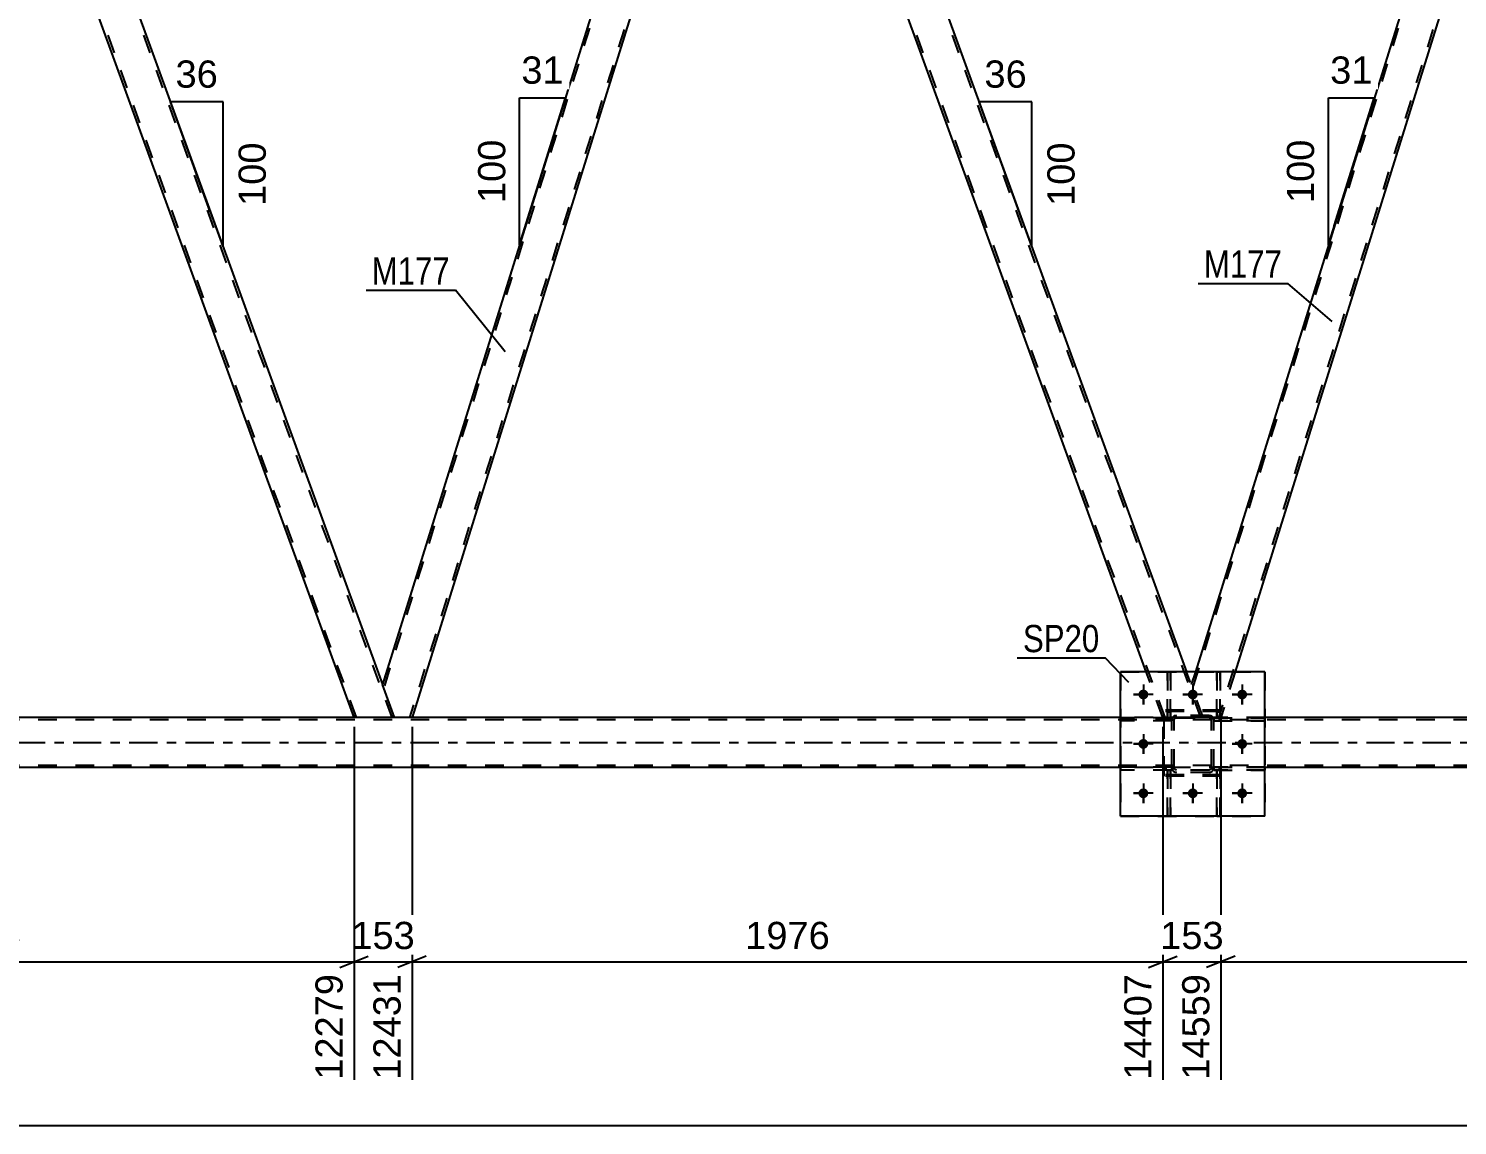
# Model space of a CAD drawing. Header units: millimetres. Extents: x -94 to 747, y -294 to 300.
# Drawn here: x 450.7 to 601, y -40.3 to 75.2 of the extents above; entities that cross this region are included whole.
import ezdxf

# ---------------------------------------------------------------- set-up
doc = ezdxf.new("R2010")
doc.units = ezdxf.units.MM
doc.linetypes.add('DXK_LINE_DOT2', pattern=[3.9198, 1.9599, -1.9599])
doc.linetypes.add('DXK_LINE_DOT3', pattern=[5.9187, 2.979, -0.9799, 0.9799, -0.9799])
doc.styles.add('Arial', font='ARIAL.TTF', dxfattribs={"height": 0.2})
doc.styles.add('Arial Narrow', font='ARIALN.TTF', dxfattribs={"height": 0.2})

# ---------------------------------------------------------------- blocks, each defined once
blk = doc.blocks.new('Part-200058970-4030 - 4020')
at = {"color": 7, "linetype": 'DXK_LINE_DOT2'}
for p, q in [((576.06, -2.9), (575.74, -2.9)), ((575.74, -2.9), (575.74, -7.74)), ((576.06, -7.74), (576.06, -2.9)), ((575.74, -3.5), (576.06, -3.5)), ((575.74, -7.74), (576.06, -7.74))]:
    blk.add_line(p, q, dxfattribs=at)
blk = doc.blocks.new('Part-200058970-4026 - 4020')
at = {"color": 7, "linetype": 'DXK_LINE_DOT2'}
for p, q in [((575.74, -7.74), (575.74, -2.9)), ((575.74, -2.9), (576.06, -2.9)), ((576.06, -2.9), (576.06, -7.74)), ((575.74, -3.5), (576.06, -3.5)), ((576.06, -7.74), (575.74, -7.74))]:
    blk.add_line(p, q, dxfattribs=at)
blk = doc.blocks.new('Part-200058970-4027 - 4020')
at = {"color": 7, "linetype": 'DXK_LINE_DOT2'}
for p, q in [((570.99, 2.38), (571.03, 2.57)), ((571.03, 2.57), (570.99, 2.38)), ((570.99, -2.66), (570.99, 2.38)), ((571.23, 2.38), (571.25, 2.47)), ((571.23, -2.66), (571.23, 2.38)), ((571.25, 2.47), (571.3, 2.55)), ((571.29, 2.83), (571.47, 2.86)), ((571.47, 2.86), (571.29, 2.83)), ((571.3, 2.55), (571.38, 2.6)), ((571.38, 2.6), (571.47, 2.62)), ((574.91, 2.86), (571.47, 2.86)), ((571.47, 2.62), (574.91, 2.62)), ((574.91, 2.86), (575.09, 2.83)), ((575.09, 2.83), (574.91, 2.86)), ((574.91, 2.62), (575, 2.6)), ((575, 2.6), (575.08, 2.55)), ((575.08, 2.55), (575.13, 2.47)), ((575.13, 2.47), (575.15, 2.38)), ((575.15, -2.66), (575.15, 2.38)), ((575.35, 2.57), (575.39, 2.38)), ((575.39, 2.38), (575.35, 2.57)), ((575.39, -2.66), (575.39, 2.38)), ((571.03, -2.84), (570.99, -2.66)), ((570.99, -2.66), (571.03, -2.84)), ((571.25, -2.75), (571.23, -2.66)), ((571.3, -2.83), (571.25, -2.75)), ((571.38, -2.88), (571.3, -2.83)), ((571.47, -2.9), (571.38, -2.88)), ((574.91, -2.9), (571.47, -2.9)), ((575, -2.88), (574.91, -2.9)), ((575.08, -2.83), (575, -2.88)), ((575.13, -2.75), (575.08, -2.83)), ((575.15, -2.66), (575.13, -2.75)), ((575.39, -2.66), (575.35, -2.84)), ((575.35, -2.84), (575.39, -2.66)), ((571.47, -3.14), (571.29, -3.1)), ((571.29, -3.1), (571.47, -3.14)), ((574.91, -3.14), (571.47, -3.14)), ((575.09, -3.1), (574.91, -3.14)), ((574.91, -3.14), (575.09, -3.1))]:
    blk.add_line(p, q, dxfattribs=at)
at = {"color": 7, "linetype": 'DXK_LINE_DOT3'}
blk.add_line((573.19, -0.14), (573.19, -0.14), dxfattribs=at)
at = {"color": 7, "linetype": 'DXK_LINE_DOT2'}
for centre, start, end in [((571.47, 2.38), 112.4999, 157.4999), ((571.47, 2.38), 112.4999, 157.4999), ((574.91, 2.38), 22.4999, 67.4999), ((574.91, 2.38), 22.4999, 67.4999), ((571.47, -2.66), 202.4999, 247.4999), ((571.47, -2.66), 202.4999, 247.4999), ((574.91, -2.66), 292.4999, 337.4999), ((574.91, -2.66), 292.4999, 337.4999)]:
    blk.add_arc(centre, 0.48, start, end, dxfattribs=at)
blk = doc.blocks.new('Part-200058970-4092 - 4020')
at = {"color": 7, "linetype": 'DXK_LINE_DOT2'}
for p, q in [((570.86, -2.9), (570.54, -2.9)), ((570.54, -2.9), (570.54, -7.74)), ((570.86, -7.74), (570.86, -2.9)), ((570.54, -3.5), (570.86, -3.5)), ((570.54, -7.74), (570.86, -7.74))]:
    blk.add_line(p, q, dxfattribs=at)
blk = doc.blocks.new('Part-200058970-4028 - 4020')
at = {"color": 7, "linetype": 'DXK_LINE_DOT2'}
for p, q in [((576.19, 3.26), (570.19, 3.26)), ((570.19, -3.54), (570.19, 3.26)), ((576.19, -3.54), (576.19, 3.26)), ((576.19, -3.54), (570.19, -3.54))]:
    blk.add_line(p, q, dxfattribs=at)
blk = doc.blocks.new('Part-200058970-4033 - 4020')
at = {"color": 7, "linetype": 'DXK_LINE_DOT2'}
for p, q in [((570.99, -2.58), (565.59, -2.58)), ((565.59, -2.58), (565.59, -2.9)), ((570.99, -2.9), (565.59, -2.9)), ((570.39, -2.9), (570.39, -2.58)), ((570.99, -2.9), (570.99, -2.58))]:
    blk.add_line(p, q, dxfattribs=at)
blk = doc.blocks.new('Part-200058970-4034 - 4020')
at = {"color": 7, "linetype": 'DXK_LINE_DOT2'}
for p, q in [((570.99, -2.58), (565.59, -2.58)), ((565.59, -2.9), (565.59, -2.58)), ((570.99, -2.9), (565.59, -2.9)), ((570.39, -2.9), (570.39, -2.58)), ((570.99, -2.58), (570.99, -2.9))]:
    blk.add_line(p, q, dxfattribs=at)
blk = doc.blocks.new('Part-200058970-4044 - 4020')
at = {"color": 7, "linetype": 'DXK_LINE_DOT2'}
for p, q in [((565.59, 7.46), (580.79, 7.46)), ((565.59, 7.46), (565.59, -7.74)), ((580.79, 7.46), (580.79, -7.74)), ((565.59, -7.74), (580.79, -7.74))]:
    blk.add_line(p, q, dxfattribs=at)
blk = doc.blocks.new('Part-200058970-4049 - 4020')
at = {"color": 2, "linetype": 'Continuous'}
for p, q in [((580.79, 7.46), (565.59, 7.46)), ((565.59, -7.74), (565.59, 7.46)), ((580.79, -7.74), (580.79, 7.46)), ((580.79, -7.74), (565.59, -7.74))]:
    blk.add_line(p, q, dxfattribs=at)
blk = doc.blocks.new('Bolt-200058970-4119 - 4020')
at = {"color": 1, "linetype": 'Continuous'}
for p, q in [((567.99, 6.1), (567.99, 5.41)), ((573.19, 6.1), (573.19, 5.41)), ((578.39, 6.1), (578.39, 5.41)), ((566.95, 5.06), (567.64, 5.06)), ((567.99, 4.02), (567.99, 4.72)), ((569.03, 5.06), (568.34, 5.06)), ((572.15, 5.06), (572.84, 5.06)), ((573.19, 4.02), (573.19, 4.72)), ((574.23, 5.06), (573.54, 5.06)), ((577.35, 5.06), (578.04, 5.06)), ((578.39, 4.02), (578.39, 4.72)), ((579.43, 5.06), (578.74, 5.06)), ((567.99, 0.9), (567.99, 0.21)), ((578.39, 0.9), (578.39, 0.21)), ((566.95, -0.14), (567.64, -0.14)), ((567.99, -1.18), (567.99, -0.48)), ((569.03, -0.14), (568.34, -0.14)), ((577.35, -0.14), (578.04, -0.14)), ((578.39, -1.18), (578.39, -0.48)), ((579.43, -0.14), (578.74, -0.14)), ((567.99, -4.3), (567.99, -4.99)), ((573.19, -4.3), (573.19, -4.99)), ((578.39, -4.3), (578.39, -4.99)), ((566.95, -5.34), (567.64, -5.34)), ((567.99, -6.38), (567.99, -5.68)), ((569.03, -5.34), (568.34, -5.34)), ((572.15, -5.34), (572.84, -5.34)), ((573.19, -6.38), (573.19, -5.68)), ((574.23, -5.34), (573.54, -5.34)), ((577.35, -5.34), (578.04, -5.34)), ((578.39, -6.38), (578.39, -5.68)), ((579.43, -5.34), (578.74, -5.34))]:
    blk.add_line(p, q, dxfattribs=at)
blk = doc.blocks.new('Bolt-200058970-4118 - 4020')
at = {"linetype": 'Continuous'}
for points in [[(568.51, 5.06, -1), (567.47, 5.06, -1)], [(573.71, 5.06, -1), (572.67, 5.06, -1)], [(578.91, 5.06, -1), (577.87, 5.06, -1)], [(568.51, -0.14, -1), (567.47, -0.14, -1)], [(578.91, -0.14, -1), (577.87, -0.14, -1)], [(568.51, -5.34, -1), (567.47, -5.34, -1)], [(573.71, -5.34, -1), (572.67, -5.34, -1)], [(578.91, -5.34, -1), (577.87, -5.34, -1)]]:
    blk.add_hatch(color=1, dxfattribs=at).paths.add_polyline_path(points)
at = {"color": 1, "linetype": 'Continuous'}
for p, q in [((567.99, 6.1), (567.99, 4.02)), ((573.19, 6.1), (573.19, 4.02)), ((578.39, 6.1), (578.39, 4.02)), ((569.03, 5.06), (566.95, 5.06)), ((574.23, 5.06), (572.15, 5.06)), ((579.43, 5.06), (577.35, 5.06)), ((567.99, 0.9), (567.99, -1.18)), ((578.39, 0.9), (578.39, -1.18)), ((569.03, -0.14), (566.95, -0.14)), ((579.43, -0.14), (577.35, -0.14)), ((567.99, -4.3), (567.99, -6.38)), ((573.19, -4.3), (573.19, -6.38)), ((578.39, -4.3), (578.39, -6.38)), ((569.03, -5.34), (566.95, -5.34)), ((574.23, -5.34), (572.15, -5.34)), ((579.43, -5.34), (577.35, -5.34))]:
    blk.add_line(p, q, dxfattribs=at)
blk = doc.blocks.new('Part-200058970-4224 - 4020')
at = {"color": 7, "linetype": 'DXK_LINE_DOT2'}
for p, q in [((609.99, 123.86), (573.17, 5.74)), ((612.47, 119.98), (575.89, 2.64)), ((573.46, 7.46), (573.03, 6.11)), ((574.3, 2.64), (573.03, 6.11)), ((577.65, 7.46), (576.14, 2.64)), ((576.14, 2.64), (574.3, 2.64))]:
    blk.add_line(p, q, dxfattribs=at)
at = {"color": 2, "linetype": 'Continuous'}
for p, q in [((609.74, 123.86), (573.46, 7.46)), ((611.05, 123.86), (609.74, 123.86)), ((612.6, 119.61), (611.05, 123.86)), ((612.6, 119.61), (577.65, 7.46))]:
    blk.add_line(p, q, dxfattribs=at)
blk = doc.blocks.new('Part-200058970-4231 - 4020')
at = {"color": 7, "linetype": 'DXK_LINE_DOT2'}
for p, q in [((570.99, 2.38), (571.03, 2.57)), ((571.03, 2.57), (570.99, 2.38)), ((570.99, -2.66), (570.99, 2.38)), ((571.23, 2.38), (571.25, 2.47)), ((571.23, -2.66), (571.23, 2.38)), ((571.25, 2.47), (571.3, 2.55)), ((571.29, 2.83), (571.47, 2.86)), ((571.47, 2.86), (571.29, 2.83)), ((571.3, 2.55), (571.38, 2.6)), ((571.38, 2.6), (571.47, 2.62)), ((574.91, 2.86), (571.47, 2.86)), ((571.47, 2.62), (574.91, 2.62)), ((574.91, 2.86), (575.09, 2.83)), ((575.09, 2.83), (574.91, 2.86)), ((574.91, 2.62), (575, 2.6)), ((575, 2.6), (575.08, 2.55)), ((575.08, 2.55), (575.13, 2.47)), ((575.13, 2.47), (575.15, 2.38)), ((575.15, -2.66), (575.15, 2.38)), ((575.35, 2.57), (575.39, 2.38)), ((575.39, 2.38), (575.35, 2.57)), ((575.39, -2.66), (575.39, 2.38)), ((571.03, -2.84), (570.99, -2.66)), ((570.99, -2.66), (571.03, -2.84)), ((571.25, -2.75), (571.23, -2.66)), ((571.3, -2.83), (571.25, -2.75)), ((571.38, -2.88), (571.3, -2.83)), ((571.47, -2.9), (571.38, -2.88)), ((574.91, -2.9), (571.47, -2.9)), ((575, -2.88), (574.91, -2.9)), ((575.08, -2.83), (575, -2.88)), ((575.13, -2.75), (575.08, -2.83)), ((575.15, -2.66), (575.13, -2.75)), ((575.39, -2.66), (575.35, -2.84)), ((575.35, -2.84), (575.39, -2.66)), ((571.47, -3.14), (571.29, -3.1)), ((571.29, -3.1), (571.47, -3.14)), ((574.91, -3.14), (571.47, -3.14)), ((575.09, -3.1), (574.91, -3.14)), ((574.91, -3.14), (575.09, -3.1))]:
    blk.add_line(p, q, dxfattribs=at)
at = {"color": 7, "linetype": 'DXK_LINE_DOT3'}
blk.add_line((573.19, -0.14), (573.19, -0.14), dxfattribs=at)
at = {"color": 7, "linetype": 'DXK_LINE_DOT2'}
for centre, start, end in [((571.47, 2.38), 112.4999, 157.4999), ((571.47, 2.38), 112.4999, 157.4999), ((574.91, 2.38), 22.4999, 67.4999), ((574.91, 2.38), 22.4999, 67.4999), ((571.47, -2.66), 202.4999, 247.4999), ((571.47, -2.66), 202.4999, 247.4999), ((574.91, -2.66), 292.4999, 337.4999), ((574.91, -2.66), 292.4999, 337.4999)]:
    blk.add_arc(centre, 0.48, start, end, dxfattribs=at)
blk = doc.blocks.new('Part-200058970-4073 - 4020')
at = {"color": 7, "linetype": 'DXK_LINE_DOT2'}
for p, q in [((570.54, 2.62), (570.54, 7.46)), ((570.54, 7.46), (570.86, 7.46)), ((570.86, 7.46), (570.86, 2.62)), ((570.54, 3.22), (570.86, 3.22)), ((570.86, 2.62), (570.54, 2.62))]:
    blk.add_line(p, q, dxfattribs=at)
blk = doc.blocks.new('Part-200058970-4098 - 4020')
at = {"color": 2, "linetype": 'Continuous'}
for p, q in [((570.54, 7.46), (570.54, 7.46)), ((570.86, 7.46), (570.54, 7.46)), ((570.86, 7.46), (570.86, 7.46))]:
    blk.add_line(p, q, dxfattribs=at)
at = {"color": 7, "linetype": 'DXK_LINE_DOT2'}
for p, q in [((570.54, 7.46), (570.54, 2.62)), ((570.54, 7.46), (570.54, 7.46)), ((570.86, 2.62), (570.86, 7.46)), ((570.86, 7.46), (570.86, 7.46)), ((570.54, 3.22), (570.86, 3.22)), ((570.86, 2.62), (570.54, 2.62))]:
    blk.add_line(p, q, dxfattribs=at)
blk = doc.blocks.new('Part-200058970-4168 - 4020')
at = {"color": 7, "linetype": 'DXK_LINE_DOT2'}
for p, q in [((680.98, 2.4), (5.51, 2.4)), ((580.79, 2.64), (565.59, 2.64)), ((680.98, -2.4), (5.51, -2.4)), ((580.79, -2.64), (565.59, -2.64))]:
    blk.add_line(p, q, dxfattribs=at)
at = {"color": 2, "linetype": 'Continuous'}
for p, q in [((565.59, 2.64), (410.52, 2.64)), ((680.98, 2.64), (580.79, 2.64)), ((565.59, -2.64), (410.52, -2.64)), ((680.98, -2.64), (580.79, -2.64))]:
    blk.add_line(p, q, dxfattribs=at)
at = {"color": 7, "linetype": 'DXK_LINE_DOT3'}
blk.add_line((5.51, 0), (680.98, 0), dxfattribs=at)
blk = doc.blocks.new('Part-200058970-4169 - 4020')
at = {"color": 7, "linetype": 'DXK_LINE_DOT2'}
for p, q in [((575.39, 2.3), (575.39, 2.62)), ((575.39, 2.62), (580.79, 2.62)), ((580.79, 2.3), (575.39, 2.3)), ((575.99, 2.3), (575.99, 2.62)), ((580.79, 2.62), (580.79, 2.3))]:
    blk.add_line(p, q, dxfattribs=at)
blk = doc.blocks.new('Part-200058970-4170 - 4020')
at = {"color": 7, "linetype": 'DXK_LINE_DOT2'}
for p, q in [((580.79, 2.62), (575.39, 2.62)), ((575.39, 2.62), (575.39, 2.3)), ((575.39, 2.3), (580.79, 2.3)), ((575.99, 2.3), (575.99, 2.62)), ((580.79, 2.3), (580.79, 2.62))]:
    blk.add_line(p, q, dxfattribs=at)
blk = doc.blocks.new('Part-200058970-4171 - 4020')
at = {"color": 2, "linetype": 'Continuous'}
for p, q in [((575.74, 7.46), (575.74, 7.46)), ((576.06, 7.46), (575.74, 7.46)), ((576.06, 7.46), (576.06, 7.46))]:
    blk.add_line(p, q, dxfattribs=at)
at = {"color": 7, "linetype": 'DXK_LINE_DOT2'}
for p, q in [((575.74, 7.46), (575.74, 2.62)), ((575.74, 7.46), (575.74, 7.46)), ((576.06, 2.62), (576.06, 7.46)), ((576.06, 7.46), (576.06, 7.46)), ((575.74, 3.22), (576.06, 3.22)), ((576.06, 2.62), (575.74, 2.62))]:
    blk.add_line(p, q, dxfattribs=at)
blk = doc.blocks.new('Part-200058970-4172 - 4020')
at = {"color": 7, "linetype": 'DXK_LINE_DOT2'}
for p, q in [((575.74, 2.62), (575.74, 7.46)), ((575.74, 7.46), (576.06, 7.46)), ((576.06, 7.46), (576.06, 2.62)), ((575.74, 3.22), (576.06, 3.22)), ((576.06, 2.62), (575.74, 2.62))]:
    blk.add_line(p, q, dxfattribs=at)
blk = doc.blocks.new('Part-200058970-4173 - 4020')
at = {"color": 7, "linetype": 'DXK_LINE_DOT2'}
for p, q in [((575.39, -2.9), (575.39, -2.58)), ((575.39, -2.58), (580.79, -2.58)), ((580.79, -2.9), (575.39, -2.9)), ((575.99, -2.9), (575.99, -2.58)), ((580.79, -2.58), (580.79, -2.9))]:
    blk.add_line(p, q, dxfattribs=at)
blk = doc.blocks.new('Part-200058970-4174 - 4020')
at = {"color": 7, "linetype": 'DXK_LINE_DOT2'}
for p, q in [((570.99, 2.62), (565.59, 2.62)), ((565.59, 2.3), (565.59, 2.62)), ((570.99, 2.3), (565.59, 2.3)), ((570.39, 2.3), (570.39, 2.62)), ((570.99, 2.62), (570.99, 2.3))]:
    blk.add_line(p, q, dxfattribs=at)
blk = doc.blocks.new('Part-200058970-4175 - 4020')
at = {"color": 7, "linetype": 'DXK_LINE_DOT2'}
for p, q in [((580.79, -2.58), (575.39, -2.58)), ((575.39, -2.58), (575.39, -2.9)), ((575.39, -2.9), (580.79, -2.9)), ((575.99, -2.9), (575.99, -2.58)), ((580.79, -2.9), (580.79, -2.58))]:
    blk.add_line(p, q, dxfattribs=at)
blk = doc.blocks.new('Part-200058970-4176 - 4020')
at = {"color": 7, "linetype": 'DXK_LINE_DOT2'}
for p, q in [((570.99, 2.62), (565.59, 2.62)), ((565.59, 2.62), (565.59, 2.3)), ((570.99, 2.3), (565.59, 2.3)), ((570.39, 2.3), (570.39, 2.62)), ((570.99, 2.3), (570.99, 2.62))]:
    blk.add_line(p, q, dxfattribs=at)
blk = doc.blocks.new('Part-200058970-4214 - 4020')
at = {"color": 2, "linetype": 'Continuous'}
for p, q in [((524.6, 123.86), (487.9, 6.11)), ((525.92, 123.86), (524.6, 123.86)), ((527.47, 119.61), (525.92, 123.86)), ((527.47, 119.61), (491.01, 2.64)), ((489.16, 2.64), (487.9, 6.11))]:
    blk.add_line(p, q, dxfattribs=at)
at = {"color": 7, "linetype": 'DXK_LINE_DOT2'}
for p, q in [((524.85, 123.86), (488.03, 5.74)), ((527.33, 119.98), (490.76, 2.64)), ((491.01, 2.64), (489.16, 2.64))]:
    blk.add_line(p, q, dxfattribs=at)
blk = doc.blocks.new('Part-200058970-4219 - 4020')
at = {"color": 2, "linetype": 'Continuous'}
for p, q in [((530.18, 123.86), (525.92, 123.86)), ((530.18, 123.86), (572.54, 7.46)), ((568.28, 7.46), (527.47, 119.61))]:
    blk.add_line(p, q, dxfattribs=at)
at = {"color": 7, "linetype": 'DXK_LINE_DOT2'}
for p, q in [((525.92, 123.86), (527.47, 119.61)), ((570.3, 2.64), (526.18, 123.86)), ((574.04, 2.64), (529.92, 123.86)), ((570.04, 2.64), (568.28, 7.46)), ((574.3, 2.64), (572.54, 7.46)), ((574.3, 2.64), (570.04, 2.64))]:
    blk.add_line(p, q, dxfattribs=at)
blk = doc.blocks.new('Part-200058970-4281 - 4020')
at = {"color": 2, "linetype": 'Continuous'}
for p, q in [((440.79, 123.86), (445.04, 123.86)), ((445.04, 123.86), (487.9, 6.11)), ((484.91, 2.64), (442.33, 119.61))]:
    blk.add_line(p, q, dxfattribs=at)
at = {"color": 7, "linetype": 'DXK_LINE_DOT2'}
for p, q in [((442.33, 119.61), (440.79, 123.86)), ((485.16, 2.64), (441.04, 123.86)), ((488.91, 2.64), (444.79, 123.86)), ((489.16, 2.64), (487.9, 6.11)), ((489.16, 2.64), (484.91, 2.64))]:
    blk.add_line(p, q, dxfattribs=at)
blk = doc.blocks.new('Part-200058970-4282 - 4020')
at = {"color": 7, "linetype": 'DXK_LINE_DOT2'}
for p, q in [((570.54, -7.74), (570.54, -2.9)), ((570.54, -2.9), (570.86, -2.9)), ((570.86, -2.9), (570.86, -7.74)), ((570.54, -3.5), (570.86, -3.5)), ((570.86, -7.74), (570.54, -7.74))]:
    blk.add_line(p, q, dxfattribs=at)
blk = doc.blocks.new('Part-200058970-4399 - 4020')
at = {"color": 7, "linetype": 'DXK_LINE_DOT2'}
for p, q in [((576.19, 3.4), (570.19, 3.4)), ((570.19, -3.4), (570.19, 3.4)), ((576.19, -3.4), (576.19, 3.4)), ((576.19, -3.4), (570.19, -3.4))]:
    blk.add_line(p, q, dxfattribs=at)
blk = doc.blocks.new('AngleDimension-200058970-5542 - 4020')
at = {"color": 7, "linetype": 'Continuous'}
for p, q in [((554.91, 55.89), (550.71, 67.45)), ((556.25, 67.45), (550.71, 67.45)), ((556.25, 52.22), (550.71, 67.45)), ((556.25, 52.22), (556.25, 67.45))]:
    blk.add_line(p, q, dxfattribs=at)
at = {"color": 0}
for points in [[(556.3, 68.35), (556.3, 72.55), (550.66, 72.55), (550.66, 68.35)], [(561.35, 63.77), (557.15, 63.77), (557.15, 55.9), (561.35, 55.9)]]:
    blk.add_wipeout(points, dxfattribs=at)
at = {"color": 3, "style": 'Arial'}
blk.add_text('36', height=2.865, dxfattribs=at).set_placement((551.26, 68.95))
blk.add_text('100', height=2.865, rotation=90.0002, dxfattribs=at).set_placement((560.75, 56.5))
blk = doc.blocks.new('StraightDimension-200058970-5440 - 4020')
at = {"color": 7, "linetype": 'Continuous'}
for p, q in [((491.01, 1.64), (491.01, -35.5)), ((570.04, 1.64), (570.04, -35.5)), ((492.51, -22.49), (489.51, -23.69)), ((568.54, -23.69), (571.54, -22.49)), ((491.01, -23.09), (570.04, -23.09))]:
    blk.add_line(p, q, dxfattribs=at)
at = {"color": 0}
blk.add_wipeout([(535.57, -22.34), (535.57, -18.14), (525.48, -18.14), (525.48, -22.34)], dxfattribs=at)
at = {"color": 0, "linetype": 'Continuous'}
blk.add_wipeout([(569.44, -23.79), (565.24, -23.79), (565.24, -36.1), (569.44, -36.1)], dxfattribs=at)
at = {"color": 3, "style": 'Arial'}
blk.add_text('1976', height=2.865, dxfattribs=at).set_placement((526.08, -21.74))
at = {"color": 3, "linetype": 'Continuous', "style": 'Arial'}
blk.add_text('14407', height=2.865, rotation=90.0002, dxfattribs=at).set_placement((568.84, -35.5))
blk = doc.blocks.new('StraightDimension-200058970-5118 - 4020')
at = {"color": 7, "linetype": 'Continuous'}
for p, q in [((484.91, 1.64), (484.91, -35.5)), ((491.01, 1.64), (491.01, -35.5)), ((483.41, -23.69), (486.41, -22.49)), ((492.51, -22.49), (489.51, -23.69)), ((484.91, -23.09), (491.01, -23.09))]:
    blk.add_line(p, q, dxfattribs=at)
at = {"color": 0}
blk.add_wipeout([(491.89, -22.34), (491.89, -18.14), (484.02, -18.14), (484.02, -22.34)], dxfattribs=at)
at = {"color": 0, "linetype": 'Continuous'}
blk.add_wipeout([(490.41, -23.79), (486.21, -23.79), (486.21, -36.1), (490.41, -36.1)], dxfattribs=at)
at = {"color": 3, "style": 'Arial'}
blk.add_text('153', height=2.865, dxfattribs=at).set_placement((484.62, -21.74))
at = {"color": 3, "linetype": 'Continuous', "style": 'Arial'}
blk.add_text('12431', height=2.865, rotation=90.0002, dxfattribs=at).set_placement((489.81, -35.5))
blk = doc.blocks.new('StraightDimension-200058970-5368 - 4020')
at = {"color": 7, "linetype": 'Continuous'}
for p, q in [((576.14, 1.64), (576.14, -35.5)), ((655.17, 1.64), (655.17, -35.5)), ((577.64, -22.49), (574.64, -23.69)), ((653.67, -23.69), (656.67, -22.49)), ((576.14, -23.09), (655.17, -23.09))]:
    blk.add_line(p, q, dxfattribs=at)
at = {"color": 0}
blk.add_wipeout([(620.71, -22.34), (620.71, -18.14), (610.61, -18.14), (610.61, -22.34)], dxfattribs=at)
at = {"color": 0, "linetype": 'Continuous'}
blk.add_wipeout([(654.57, -23.79), (650.37, -23.79), (650.37, -36.1), (654.57, -36.1)], dxfattribs=at)
at = {"color": 3, "style": 'Arial'}
blk.add_text('1976', height=2.865, dxfattribs=at).set_placement((611.21, -21.74))
at = {"color": 3, "linetype": 'Continuous', "style": 'Arial'}
blk.add_text('16535', height=2.865, rotation=90.0002, dxfattribs=at).set_placement((653.97, -35.5))
blk = doc.blocks.new('StraightDimension-200058970-5392 - 4020')
at = {"color": 7, "linetype": 'Continuous'}
for p, q in [((405.87, 1.64), (405.87, -35.5)), ((484.91, 1.64), (484.91, -35.5)), ((407.37, -22.49), (404.37, -23.69)), ((483.41, -23.69), (486.41, -22.49)), ((405.87, -23.09), (484.91, -23.09))]:
    blk.add_line(p, q, dxfattribs=at)
at = {"color": 0}
blk.add_wipeout([(450.44, -22.34), (450.44, -18.14), (440.34, -18.14), (440.34, -22.34)], dxfattribs=at)
at = {"color": 0, "linetype": 'Continuous'}
blk.add_wipeout([(484.31, -23.79), (480.11, -23.79), (480.11, -36.1), (484.31, -36.1)], dxfattribs=at)
at = {"color": 3, "style": 'Arial'}
blk.add_text('1976', height=2.865, dxfattribs=at).set_placement((440.94, -21.74))
at = {"color": 3, "linetype": 'Continuous', "style": 'Arial'}
blk.add_text('12279', height=2.865, rotation=90.0002, dxfattribs=at).set_placement((483.71, -35.5))
blk = doc.blocks.new('StraightDimension-200058970-5416 - 4020')
at = {"color": 7, "linetype": 'Continuous'}
for p, q in [((570.04, 1.64), (570.04, -35.5)), ((576.14, 1.64), (576.14, -35.5)), ((568.54, -23.69), (571.54, -22.49)), ((577.64, -22.49), (574.64, -23.69)), ((570.04, -23.09), (576.14, -23.09))]:
    blk.add_line(p, q, dxfattribs=at)
at = {"color": 0}
blk.add_wipeout([(577.03, -22.34), (577.03, -18.14), (569.16, -18.14), (569.16, -22.34)], dxfattribs=at)
at = {"color": 0, "linetype": 'Continuous'}
blk.add_wipeout([(575.54, -23.79), (571.34, -23.79), (571.34, -36.1), (575.54, -36.1)], dxfattribs=at)
at = {"color": 3, "style": 'Arial'}
blk.add_text('153', height=2.865, dxfattribs=at).set_placement((569.76, -21.74))
at = {"color": 3, "linetype": 'Continuous', "style": 'Arial'}
blk.add_text('14559', height=2.865, rotation=90.0002, dxfattribs=at).set_placement((574.94, -35.5))
blk = doc.blocks.new('AngleDimension-200058970-5514 - 4020')
at = {"color": 7, "linetype": 'Continuous'}
for p, q in [((502.33, 67.87), (507.15, 67.87)), ((502.33, 52.41), (507.15, 67.87)), ((502.33, 52.41), (502.33, 67.87)), ((502.95, 54.41), (507.15, 67.87))]:
    blk.add_line(p, q, dxfattribs=at)
at = {"color": 0}
for points in [[(507.56, 68.77), (507.56, 72.97), (501.92, 72.97), (501.92, 68.77)], [(501.43, 64.07), (497.23, 64.07), (497.23, 56.2), (501.43, 56.2)]]:
    blk.add_wipeout(points, dxfattribs=at)
at = {"color": 3, "style": 'Arial'}
blk.add_text('31', height=2.865, dxfattribs=at).set_placement((502.52, 69.37))
blk.add_text('100', height=2.865, rotation=90.0002, dxfattribs=at).set_placement((500.83, 56.8))
blk = doc.blocks.new('AngleDimension-200058970-5584 - 4020')
at = {"color": 7, "linetype": 'Continuous'}
for p, q in [((587.46, 67.87), (592.28, 67.87)), ((587.46, 52.41), (592.28, 67.87)), ((587.46, 52.41), (587.46, 67.87)), ((588.09, 54.41), (592.28, 67.87))]:
    blk.add_line(p, q, dxfattribs=at)
at = {"color": 0}
for points in [[(592.7, 68.77), (592.7, 72.97), (587.05, 72.97), (587.05, 68.77)], [(586.56, 64.07), (582.36, 64.07), (582.36, 56.2), (586.56, 56.2)]]:
    blk.add_wipeout(points, dxfattribs=at)
at = {"color": 3, "style": 'Arial'}
blk.add_text('31', height=2.865, dxfattribs=at).set_placement((587.65, 69.37))
blk.add_text('100', height=2.865, rotation=90.0002, dxfattribs=at).set_placement((585.96, 56.8))
blk = doc.blocks.new('AngleDimension-200058970-5598 - 4020')
at = {"color": 7, "linetype": 'Continuous'}
for p, q in [((469.78, 55.89), (465.58, 67.45)), ((471.12, 67.45), (465.58, 67.45)), ((471.12, 52.22), (465.58, 67.45)), ((471.12, 52.22), (471.12, 67.45))]:
    blk.add_line(p, q, dxfattribs=at)
at = {"color": 0}
for points in [[(471.17, 68.35), (471.17, 72.55), (465.52, 72.55), (465.52, 68.35)], [(476.22, 63.77), (472.02, 63.77), (472.02, 55.9), (476.22, 55.9)]]:
    blk.add_wipeout(points, dxfattribs=at)
at = {"color": 3, "style": 'Arial'}
blk.add_text('36', height=2.865, dxfattribs=at).set_placement((466.12, 68.95))
blk.add_text('100', height=2.865, rotation=90.0002, dxfattribs=at).set_placement((475.62, 56.5))
blk = doc.blocks.new('StraightDimension-200058970-30851 - 4020')
at = {"color": 7, "linetype": 'Continuous'}
blk.add_line((-46.22, -40.31), (691.84, -40.31), dxfattribs=at)
blk = doc.blocks.new('Mark-200058970-4045 - 4020')
at = {"color": 0}
blk.add_wipeout([(563.36, 9.52), (563.36, 12.52), (555.32, 12.52), (555.32, 9.52)], dxfattribs=at)
blk.add_wipeout([(563.36, 9.52), (563.36, 12.52), (555.32, 12.52), (555.32, 9.52)], dxfattribs=at)
at = {"color": 30, "linetype": 'Continuous'}
for p in [(554.72, 8.92), (566.47, 6.34)]:
    blk.add_line(p, (563.96, 8.92), dxfattribs=at)
at = {"color": 3, "style": 'Arial Narrow'}
blk.add_text('SP20', height=2.863, dxfattribs=at).set_placement((555.32, 9.52))
blk = doc.blocks.new('Mark-200058970-4210 - 4020')
at = {"color": 0}
blk.add_wipeout([(495, 48.22), (495, 51.22), (486.77, 51.22), (486.77, 48.22)], dxfattribs=at)
blk.add_wipeout([(495, 48.22), (495, 51.22), (486.77, 51.22), (486.77, 48.22)], dxfattribs=at)
at = {"color": 30, "linetype": 'Continuous'}
for p in [(486.17, 47.62), (500.81, 41.15)]:
    blk.add_line(p, (495.6, 47.62), dxfattribs=at)
at = {"color": 3, "style": 'Arial Narrow'}
blk.add_text('M177', height=2.863, dxfattribs=at).set_placement((486.77, 48.22))
blk = doc.blocks.new('Mark-200058970-4220 - 4020')
at = {"color": 0}
blk.add_wipeout([(582.59, 48.95), (582.59, 51.95), (574.36, 51.95), (574.36, 48.95)], dxfattribs=at)
blk.add_wipeout([(582.59, 48.95), (582.59, 51.95), (574.36, 51.95), (574.36, 48.95)], dxfattribs=at)
at = {"color": 30, "linetype": 'Continuous'}
for p in [(573.76, 48.35), (587.86, 44.33)]:
    blk.add_line(p, (583.19, 48.35), dxfattribs=at)
at = {"color": 3, "style": 'Arial Narrow'}
blk.add_text('M177', height=2.863, dxfattribs=at).set_placement((574.36, 48.95))

msp = doc.modelspace()

# ---------------------------------------------------------------- block references
for name in ['Part-200058970-4281 - 4020', 'Part-200058970-4214 - 4020', 'Part-200058970-4219 - 4020', 'Part-200058970-4224 - 4020', 'Part-200058970-4044 - 4020', 'Part-200058970-4049 - 4020', 'Bolt-200058970-4119 - 4020', 'Bolt-200058970-4118 - 4020', 'Part-200058970-4073 - 4020', 'Part-200058970-4098 - 4020', 'Part-200058970-4171 - 4020', 'Part-200058970-4172 - 4020', 'Part-200058970-4399 - 4020', 'Part-200058970-4028 - 4020', 'Part-200058970-4168 - 4020', 'Part-200058970-4174 - 4020', 'Part-200058970-4176 - 4020', 'Part-200058970-4027 - 4020', 'Part-200058970-4231 - 4020', 'Part-200058970-4169 - 4020', 'Part-200058970-4170 - 4020', 'Part-200058970-4033 - 4020', 'Part-200058970-4034 - 4020', 'Part-200058970-4092 - 4020', 'Part-200058970-4282 - 4020', 'Part-200058970-4173 - 4020', 'Part-200058970-4175 - 4020', 'Part-200058970-4030 - 4020', 'Part-200058970-4026 - 4020']:
    msp.add_blockref(name, (0, 0))

# ---------------------------------------------------------------- next in the draw order: block references
for name in ['AngleDimension-200058970-5598 - 4020', 'AngleDimension-200058970-5514 - 4020', 'AngleDimension-200058970-5542 - 4020', 'AngleDimension-200058970-5584 - 4020', 'StraightDimension-200058970-5440 - 4020', 'StraightDimension-200058970-5368 - 4020']:
    msp.add_blockref(name, (0, 0))

# ---------------------------------------------------------------- next in the draw order: block references
for name in ['StraightDimension-200058970-5118 - 4020', 'StraightDimension-200058970-5416 - 4020']:
    msp.add_blockref(name, (0, 0))

# ---------------------------------------------------------------- next in the draw order: block references
msp.add_blockref('StraightDimension-200058970-5392 - 4020', (0, 0))

# ---------------------------------------------------------------- next in the draw order: block references
msp.add_blockref('StraightDimension-200058970-30851 - 4020', (0, 0))

# ---------------------------------------------------------------- next in the draw order: block references
for name in ['Mark-200058970-4210 - 4020', 'Mark-200058970-4220 - 4020', 'Mark-200058970-4045 - 4020']:
    msp.add_blockref(name, (0, 0))

doc.saveas('drawing.dxf')
